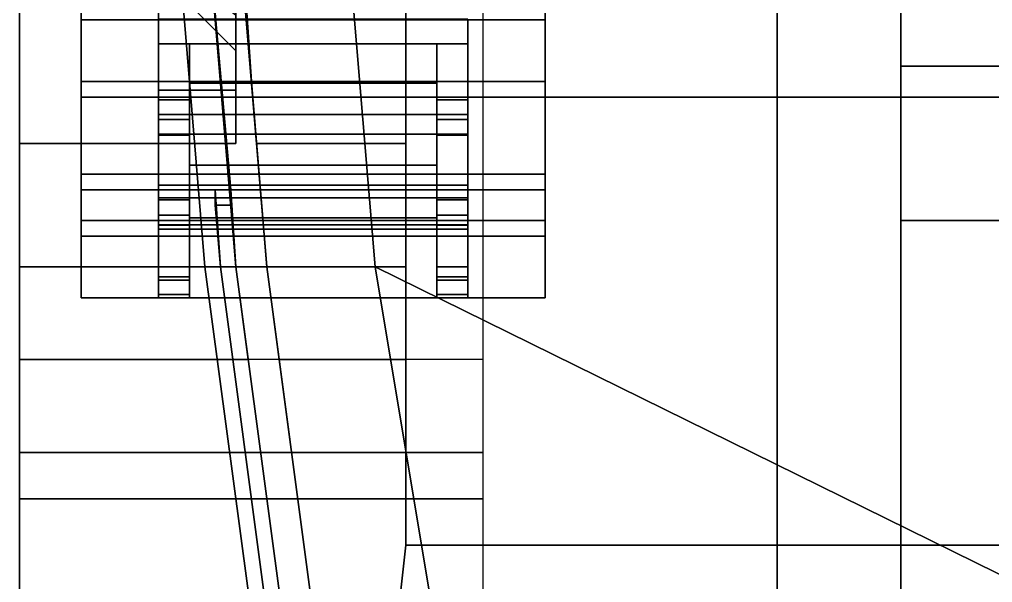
# Model space of a CAD drawing. Header units: millimetres. Extents: x -1 to 1, y -2.4 to 8.9.
# Drawn here: x -0.92 to -0.291, y -0.304 to 0.06 of the extents above; entities that cross this region are included whole.
import ezdxf

# ---------------------------------------------------------------- set-up
doc = ezdxf.new("R2010")
doc.units = ezdxf.units.MM
for name, color, linetype in [('cab_c4p', 7, 'Continuous'), ('fenders', 6, 'Continuous'), ('fenders_c4p', 6, 'Continuous'), ('frame', 5, 'Continuous'), ('frame_c4p', 5, 'Continuous'), ('internals_c4p', 3, 'Continuous'), ('tracks', 3, 'Continuous'), ('wheels_c4p', 2, 'Continuous')]:
    doc.layers.add(name, color=color, linetype=linetype)

msp = doc.modelspace()

# ---------------------------------------------------------------- linework, layer by layer
for points in [[(-0.71, 0.14, 2.14), (-0.69, -0.1, 2.14), (0, -0.44, 2.2), (0, 0.19, 2.2)], [(-0.82, 0.14, 2.06), (-0.8, -0.1, 2.06), (-0.78, -0.1, 2.07), (-0.8, 0.14, 2.07)], [(-0.8, 0.14, 2.05), (-0.78, -0.1, 2.05), (-0.8, -0.1, 2.06), (-0.82, 0.14, 2.06)], [(-0.8, 0.14, 0.69), (-0.78, -0.1, 0.69), (-0.78, -0.1, 1.56), (-0.78333, -0.05, 1.56)], [(-0.8, 0.14, 2.07), (-0.78, -0.1, 2.07), (-0.69, -0.1, 2.14), (-0.71, 0.14, 2.14)], [(-0.78417, -0.05, 1.99), (-0.78, -0.1, 1.99), (-0.78, -0.1, 2.05), (-0.8, 0.14, 2.05)], [(-0.8, 0.14, 0.69), (-0.78333, -0.05, 1.56), (-0.78417, -0.05, 1.99), (-0.8, 0.14, 2.05)], [(-0.79333, -0.05, 1.56), (-0.79, -0.1, 1.56), (-0.79, -0.1, 1.57), (-0.79333, -0.06, 1.57)], [(-0.79, -0.1, 1.99), (-0.79333, -0.05, 1.99), (-0.79333, -0.06, 1.98), (-0.79, -0.1, 1.98)], [(-0.79333, -0.05, 1.99), (-0.79333, -0.05, 1.56), (-0.79333, -0.06, 1.57), (-0.79333, -0.06, 1.98)], [(-0.78417, -0.05, 1.99), (-0.78333, -0.05, 1.56), (-0.79333, -0.05, 1.56), (-0.79333, -0.05, 1.99)], [(-0.78333, -0.05, 1.56), (-0.78, -0.1, 1.56), (-0.79, -0.1, 1.56), (-0.79333, -0.05, 1.56)], [(-0.78, -0.1, 1.99), (-0.78417, -0.05, 1.99), (-0.79333, -0.05, 1.99), (-0.79, -0.1, 1.99)], [(-0.78333, -0.06, 1.98), (-0.78, -0.1, 1.98), (-0.79, -0.1, 1.98), (-0.79333, -0.06, 1.98)], [(-0.78333, -0.06, 1.57), (-0.78333, -0.06, 1.98), (-0.79333, -0.06, 1.98), (-0.79333, -0.06, 1.57)], [(-0.78, -0.1, 1.57), (-0.78333, -0.06, 1.57), (-0.79333, -0.06, 1.57), (-0.79, -0.1, 1.57)], [(-0.78, -0.1, 1.98), (-0.78333, -0.06, 1.98), (-0.78333, -0.06, 1.57), (-0.78, -0.1, 1.57)], [(-0.8, -0.1, 2.06), (-0.74, -0.55, 2.06), (-0.72, -0.55, 2.07), (-0.78, -0.1, 2.07)], [(-0.78, -0.1, 2.05), (-0.72, -0.55, 2.05), (-0.74, -0.55, 2.06), (-0.8, -0.1, 2.06)], [(-0.79, -0.1, 1.56), (-0.73, -0.55, 1.56), (-0.73, -0.55, 1.57), (-0.79, -0.1, 1.57)], [(-0.73, -0.55, 1.99), (-0.79, -0.1, 1.99), (-0.79, -0.1, 1.98), (-0.73, -0.55, 1.98)], [(-0.78, -0.1, 1.56), (-0.72, -0.55, 1.56), (-0.73, -0.55, 1.56), (-0.79, -0.1, 1.56)], [(-0.72, -0.55, 1.99), (-0.78, -0.1, 1.99), (-0.79, -0.1, 1.99), (-0.73, -0.55, 1.99)], [(-0.78, -0.1, 1.98), (-0.72, -0.55, 1.98), (-0.73, -0.55, 1.98), (-0.79, -0.1, 1.98)], [(-0.72, -0.55, 1.57), (-0.78, -0.1, 1.57), (-0.79, -0.1, 1.57), (-0.73, -0.55, 1.57)], [(-0.78, -0.1, 0.69), (-0.72, -0.55, 0.69), (-0.72, -0.55, 1.56), (-0.78, -0.1, 1.56)], [(-0.78, -0.1, 2.07), (-0.72, -0.55, 2.07), (-0.63, -0.46, 2.14), (-0.69, -0.1, 2.14)], [(-0.72, -0.55, 1.98), (-0.78, -0.1, 1.98), (-0.78, -0.1, 1.57), (-0.72, -0.55, 1.57)], [(-0.78, -0.1, 1.99), (-0.72, -0.55, 1.99), (-0.72, -0.55, 2.05), (-0.78, -0.1, 2.05)], [(-0.69, -0.1, 2.14), (-0.63, -0.46, 2.14), (0, -0.44, 2.2)]]:
    msp.add_3dface(points)
at = {"layer": 'cab_c4p'}
for points in [[(-0.71, 0.14, 2.14), (-0.69, -0.1, 2.14), (0, -0.44, 2.2), (0, 0.19, 2.2)], [(-0.8, 0.14, 2.05), (-0.78, -0.1, 2.05), (-0.8, -0.1, 2.06), (-0.82, 0.14, 2.06)], [(-0.82, 0.14, 2.06), (-0.8, -0.1, 2.06), (-0.78, -0.1, 2.07), (-0.8, 0.14, 2.07)], [(-0.8, 0.14, 0.84), (-0.79, 0.02, 1.54), (-0.79, 0.02, 2.05), (-0.8, 0.14, 2.05)], [(-0.8, 0.14, 2.07), (-0.78, -0.1, 2.07), (-0.69, -0.1, 2.14), (-0.71, 0.14, 2.14)], [(-0.8, 0.14, 0.84), (-0.78667, -0.02, 0.81), (-0.79, 0.02, 1.54)], [(-0.78667, -0.02, 0.81), (-0.78, -0.1, 0.76), (-0.78, -0.1, 1.54), (-0.79, 0.02, 1.54)], [(-0.79, 0.02, 2.05), (-0.79, 0.02, 1.54), (-0.77, 0.02, 1.54), (-0.77, 0.02, 2.05)], [(-0.79, 0.02, 1.54), (-0.78, -0.1, 1.54), (-0.76, -0.1, 1.54), (-0.77, 0.02, 1.54)], [(-0.78, -0.1, 2.05), (-0.72, -0.55, 2.05), (-0.74, -0.55, 2.06), (-0.8, -0.1, 2.06)], [(-0.8, -0.1, 2.06), (-0.74, -0.55, 2.06), (-0.72, -0.55, 2.07), (-0.78, -0.1, 2.07)], [(-0.78, -0.1, 0.76), (-0.72, -0.55, 0.69), (-0.72, -0.55, 1.54), (-0.78, -0.1, 1.54)], [(-0.78, -0.1, 2.07), (-0.72, -0.55, 2.07), (-0.63, -0.46, 2.14), (-0.69, -0.1, 2.14)], [(-0.772, -0.16, 0.69), (-0.72, -0.55, 0.69), (-0.72, -0.55, 0.69), (-0.78, -0.1, 0.76)], [(-0.78, -0.1, 1.54), (-0.72, -0.55, 1.54), (-0.7, -0.55, 1.54), (-0.76, -0.1, 1.54)], [(-0.69, -0.1, 2.14), (-0.63, -0.46, 2.14), (0, -0.44, 2.2)]]:
    msp.add_3dface(points, dxfattribs=at)
at = {"layer": 'fenders'}
for points in [[(-0.92, -1.22, 0.4), (-0.62, -1.22, 0.4), (-0.62, 0.23, 0.4), (-0.92, 0.23, 0.4)], [(-0.92, -1.22, 0.37), (-0.92, -1.22, 0.4), (-0.92, 0.23, 0.4), (-0.92, 0.23, 0.37)]]:
    msp.add_3dface(points, dxfattribs=at)
at = {"layer": 'fenders_c4p'}
for points in [[(-0.92, -0.02, 0.81), (-0.78667, -0.02, 0.81), (-0.8, 0.14, 0.84), (-0.92, 0.14, 0.84)], [(-0.92, -0.01, 0.78), (-0.92, -0.02, 0.81), (-0.92, 0.14, 0.84), (-0.92, 0.14, 0.81)], [(-0.92, -0.09, 0.72), (-0.92, -0.1, 0.76), (-0.92, -0.02, 0.81), (-0.92, -0.01, 0.78)], [(-0.92, -0.1, 0.76), (-0.78, -0.1, 0.76), (-0.78667, -0.02, 0.81), (-0.92, -0.02, 0.81)], [(-0.92, -0.15, 0.65), (-0.92, -0.16, 0.69), (-0.92, -0.1, 0.76), (-0.92, -0.09, 0.72)], [(-0.92, -0.16, 0.69), (-0.772, -0.16, 0.69), (-0.78, -0.1, 0.76), (-0.92, -0.1, 0.76)], [(-0.92, -0.19, 0.59), (-0.92, -0.22, 0.61), (-0.92, -0.16, 0.69), (-0.92, -0.15, 0.65)], [(-0.92, -0.22, 0.61), (-0.62, -0.22, 0.61), (-0.62, -0.16, 0.69), (-0.92, -0.16, 0.69)], [(-0.92, -0.22, 0.49), (-0.92, -0.25, 0.49), (-0.92, -0.22, 0.61), (-0.92, -0.19, 0.59)], [(-0.92, -1.24, 0.31), (-0.92, -1.22, 0.33), (-0.92, -0.25, 0.33), (-0.92, -0.22, 0.31)], [(-0.92, -0.22, 0.31), (-0.92, -0.25, 0.33), (-0.92, -0.25, 0.49), (-0.92, -0.22, 0.49)], [(-0.92, -0.25, 0.49), (-0.62, -0.25, 0.49), (-0.62, -0.22, 0.61), (-0.92, -0.22, 0.61)], [(-0.92, -1.22, 0.33), (-0.62, -1.22, 0.33), (-0.62, -0.25, 0.33), (-0.92, -0.25, 0.33)], [(-0.92, -0.25, 0.33), (-0.62, -0.25, 0.33), (-0.62, -0.25, 0.49), (-0.92, -0.25, 0.49)]]:
    msp.add_3dface(points, dxfattribs=at)
at = {"layer": 'frame'}
for points in [[(-0.43, 2.95, 0.55), (-0.35, 2.85, 0.55), (-0.35, -0.74, 0.55), (-0.43, -0.74, 0.55)], [(-0.43, -0.74, 0.69), (-0.35, -0.74, 0.69), (-0.35, 2.85, 0.69), (-0.43, 2.95, 0.69)], [(-0.43, 2.95, 0.69), (-0.43, 2.95, 0.55), (-0.43, -0.74, 0.55), (-0.43, -0.74, 0.69)], [(-0.35, -0.74, 0.69), (-0.35, -0.74, 0.55), (-0.35, 2.85, 0.55), (-0.35, 2.85, 0.69)], [(0.35, 0.03, 0.69), (0.35, 0.03, 0.65), (-0.35, 0.03, 0.65), (-0.35, 0.03, 0.69)], [(0.35, 0.03, 0.65), (0.35, -0.07, 0.65), (-0.35, -0.07, 0.65), (-0.35, 0.03, 0.65)], [(-0.35, 0.03, 0.69), (-0.35, -0.07, 0.69), (0.35, -0.07, 0.69), (0.35, 0.03, 0.69)], [(-0.35, -0.07, 0.69), (-0.35, -0.07, 0.65), (0.35, -0.07, 0.65), (0.35, -0.07, 0.69)]]:
    msp.add_3dface(points, dxfattribs=at)
at = {"layer": 'frame_c4p'}
for points in [[(-0.43, 2.28, 0.69), (-0.43, 2.28, 0.55), (-0.43, -0.74, 0.55), (-0.43, -0.74, 0.69)], [(-0.43, -0.74, 0.69), (-0.35, -0.74, 0.69), (-0.35, 2.18, 0.69), (-0.43, 2.28, 0.69)], [(-0.43, 2.28, 0.55), (-0.35, 2.18, 0.55), (-0.35, -0.74, 0.55), (-0.43, -0.74, 0.55)], [(-0.35, -0.74, 0.69), (-0.35, -0.74, 0.55), (-0.35, 2.18, 0.55), (-0.35, 2.18, 0.69)], [(-0.35, 0.03, 0.69), (-0.35, -0.07, 0.69), (0.35, -0.07, 0.69), (0.35, 0.03, 0.69)], [(0.35, 0.03, 0.65), (0.35, -0.07, 0.65), (-0.35, -0.07, 0.65), (-0.35, 0.03, 0.65)], [(0.35, 0.03, 0.69), (0.35, 0.03, 0.65), (-0.35, 0.03, 0.65), (-0.35, 0.03, 0.69)], [(-0.35, -0.07, 0.69), (-0.35, -0.07, 0.65), (0.35, -0.07, 0.65), (0.35, -0.07, 0.69)]]:
    msp.add_3dface(points, dxfattribs=at)
at = {"layer": 'internals_c4p'}
for points in [[(-0.78, 0.14, 0.86), (-0.78, 0.17, 2.05), (-0.77, 0.02, 1.54), (-0.76667, -0.02, 0.83)], [(-0.78, 0.17, 2.05), (-0.77, 0.02, 2.05), (-0.77, 0.02, 2.05), (-0.77, 0.02, 1.54)], [(0.67, 0.17, 1.54), (-0.67, 0.17, 1.54), (-0.67, 0.01, 1.54), (0.67, 0.01, 1.54)], [(-0.67, 0.01, 1.54), (-0.67, 0.17, 1.54), (-0.67, 0.14, 0.86), (-0.67, 0.01, 1.12)], [(-0.67, 0.14, 0.86), (-0.78, 0.14, 0.86), (-0.76667, -0.02, 0.83), (-0.67, -0.02, 0.83)], [(-0.67, 0.01, 1.12), (-0.67, 0.01, 1.12), (-0.67, 0.14, 0.86), (-0.67, -0.02, 0.83)], [(-0.76, -0.1, 0.78), (-0.77, 0.02, 1.54), (-0.76, -0.1, 1.54), (-0.752, -0.16, 0.71)], [(-0.76667, -0.02, 0.83), (-0.77, 0.02, 1.54), (-0.77, 0.02, 1.54), (-0.76, -0.1, 0.78)], [(0.67, 0.01, 1.12), (-0.67, 0.01, 1.12), (-0.67, -0.28, 1.12), (0.67, -0.28, 1.12)], [(0.67, 0.01, 1.54), (-0.67, 0.01, 1.54), (-0.67, 0.01, 1.12), (0.67, 0.01, 1.12)], [(-0.67, -0.28, 1.12), (-0.67, 0.01, 1.12), (-0.67, -0.16, 0.71), (-0.67, -0.28, 0.71)], [(-0.67, 0.01, 1.12), (-0.67, 0.01, 1.12), (-0.67, -0.1, 0.78), (-0.67, -0.16, 0.71)], [(-0.67, 0.01, 1.12), (-0.67, 0.01, 1.12), (-0.67, -0.02, 0.83), (-0.67, -0.1, 0.78)], [(-0.67, -0.02, 0.83), (-0.76667, -0.02, 0.83), (-0.76, -0.1, 0.78), (-0.67, -0.1, 0.78)], [(-0.67, -0.1, 0.78), (-0.76, -0.1, 0.78), (-0.752, -0.16, 0.71), (-0.67, -0.16, 0.71)], [(-0.752, -0.16, 0.71), (-0.76, -0.1, 1.54), (-0.7, -0.55, 1.54), (-0.7, -0.55, 0.71)], [(-0.67, -0.28, 0.71), (-0.67, -0.16, 0.71), (-0.752, -0.16, 0.71), (-0.7, -0.55, 0.71)], [(0.67, -0.28, 0.71), (-0.67, -0.28, 0.71), (-0.7, -0.55, 0.71), (0.7, -0.55, 0.71)], [(0.67, -0.28, 1.12), (-0.67, -0.28, 1.12), (-0.67, -0.28, 0.71), (0.67, -0.28, 0.71)]]:
    msp.add_3dface(points, dxfattribs=at)
at = {"layer": 'tracks'}
for points in [[(-0.88, 0.57, 0.01), (-0.88, 0.01, 0.18), (-0.88, 0.06, 0.21), (-0.88, 0.59, 0.06)], [(-0.88, 0.59, 0.06), (-0.88, 0.06, 0.21), (-0.58, 0.06, 0.21), (-0.58, 0.59, 0.06)], [(-0.58, 0.06, 0.21), (-0.58, 0.01, 0.18), (-0.58, 0.57, 0.01), (-0.58, 0.59, 0.06)], [(-0.58, 0.57, 0.01), (-0.58, 0.01, 0.18), (-0.88, 0.01, 0.18), (-0.88, 0.57, 0.01)], [(-0.88, 0.01, 0.68), (-0.88, 0.1, 0.72), (-0.88, 0.11, 0.67), (-0.88, 0.02, 0.63)], [(-0.88, 0.02, 0.63), (-0.88, 0.11, 0.67), (-0.58, 0.11, 0.67), (-0.58, 0.02, 0.63)], [(-0.58, 0.11, 0.67), (-0.58, 0.1, 0.72), (-0.58, 0.01, 0.68), (-0.58, 0.02, 0.63)], [(-0.58, 0.01, 0.68), (-0.58, 0.1, 0.72), (-0.88, 0.1, 0.72), (-0.88, 0.01, 0.68)], [(-0.88, 0.01, 0.18), (-0.88, -0.07, 0.26), (-0.88, -0.04, 0.29), (-0.88, 0.06, 0.21)], [(-0.88, 0.06, 0.21), (-0.88, -0.04, 0.29), (-0.58, -0.04, 0.29), (-0.58, 0.06, 0.21)], [(-0.58, -0.04, 0.29), (-0.58, -0.07, 0.26), (-0.58, 0.01, 0.18), (-0.58, 0.06, 0.21)], [(-0.88, -0.08, 0.6), (-0.88, 0.01, 0.68), (-0.88, 0.02, 0.63), (-0.88, -0.05, 0.56)], [(-0.88, -0.05, 0.56), (-0.88, 0.02, 0.63), (-0.58, 0.02, 0.63), (-0.58, -0.05, 0.56)], [(-0.58, 0.02, 0.63), (-0.58, 0.01, 0.68), (-0.58, -0.08, 0.6), (-0.58, -0.05, 0.56)], [(-0.58, 0.01, 0.18), (-0.58, -0.07, 0.26), (-0.88, -0.07, 0.26), (-0.88, 0.01, 0.18)], [(-0.58, -0.08, 0.6), (-0.58, 0.01, 0.68), (-0.88, 0.01, 0.68), (-0.88, -0.08, 0.6)], [(-0.88, -0.07, 0.26), (-0.88, -0.12, 0.37), (-0.88, -0.08, 0.38), (-0.88, -0.04, 0.29)], [(-0.88, -0.04, 0.29), (-0.88, -0.08, 0.38), (-0.58, -0.08, 0.38), (-0.58, -0.04, 0.29)], [(-0.58, -0.08, 0.38), (-0.58, -0.12, 0.37), (-0.58, -0.07, 0.26), (-0.58, -0.04, 0.29)], [(-0.88, -0.12, 0.48), (-0.88, -0.08, 0.6), (-0.88, -0.05, 0.56), (-0.88, -0.08, 0.47)], [(-0.88, -0.08, 0.47), (-0.88, -0.05, 0.56), (-0.58, -0.05, 0.56), (-0.58, -0.08, 0.47)], [(-0.58, -0.05, 0.56), (-0.58, -0.08, 0.6), (-0.58, -0.12, 0.48), (-0.58, -0.08, 0.47)], [(-0.58, -0.07, 0.26), (-0.58, -0.12, 0.37), (-0.88, -0.12, 0.37), (-0.88, -0.07, 0.26)], [(-0.88, -0.08, 0.38), (-0.88, -0.08, 0.47), (-0.58, -0.08, 0.47), (-0.58, -0.08, 0.38)], [(-0.88, -0.12, 0.37), (-0.88, -0.12, 0.48), (-0.88, -0.08, 0.47), (-0.88, -0.08, 0.38)], [(-0.58, -0.08, 0.47), (-0.58, -0.12, 0.48), (-0.58, -0.12, 0.37), (-0.58, -0.08, 0.38)], [(-0.58, -0.12, 0.37), (-0.58, -0.12, 0.48), (-0.88, -0.12, 0.48), (-0.88, -0.12, 0.37)]]:
    msp.add_3dface(points, dxfattribs=at)
at = {"layer": 'wheels_c4p'}
for points in [[(-0.78, 0.10438, 0.25881), (-0.78, 0.01438, 0.3242), (-0.78, 0.06292, 0.35947), (-0.78, 0.12292, 0.31587)], [(-0.78, 0.01438, 0.5358), (-0.78, 0.10438, 0.60119), (-0.78, 0.12292, 0.54413), (-0.78, 0.06292, 0.50053)], [(-0.78, 0.01438, 0.3242), (-0.78, 0.10438, 0.25881), (-0.83, 0.10438, 0.25881), (-0.83, 0.01438, 0.3242)], [(-0.78, 0.10438, 0.60119), (-0.78, 0.01438, 0.5358), (-0.83, 0.01438, 0.5358), (-0.83, 0.10438, 0.60119)], [(-0.83, 0.08584, 0.20175), (-0.83, 0.01893, 0.23584), (-0.83, 0.01438, 0.3242), (-0.83, 0.10438, 0.25881)], [(-0.83, -0.03416, 0.57107), (-0.83, 0.01893, 0.62416), (-0.83, 0.10438, 0.60119), (-0.83, 0.01438, 0.5358)], [(-0.83, 0.01893, 0.62416), (-0.83, 0.08584, 0.65825), (-0.83, 0.10438, 0.60119)], [(-0.78, 0.04, 0.43), (-0.78, 0.06292, 0.50053), (-0.82, 0.09528, 0.47702), (-0.82, 0.08, 0.43)], [(-0.78, 0.06292, 0.35947), (-0.78, 0.04, 0.43), (-0.82, 0.08, 0.43), (-0.82, 0.09528, 0.38298)], [(-0.63, 0.06044, 0.21469), (-0.63, 0.04433, 0.2229), (-0.83, 0.04433, 0.2229), (-0.83, 0.06044, 0.21469)], [(-0.63, 0.04433, 0.6371), (-0.63, 0.06044, 0.64531), (-0.83, 0.06044, 0.64531), (-0.83, 0.04433, 0.6371)], [(-0.78, 0.01438, 0.3242), (-0.78, -0.02, 0.43), (-0.78, 0.04, 0.43), (-0.78, 0.06292, 0.35947)], [(-0.78, -0.02, 0.43), (-0.78, 0.01438, 0.5358), (-0.78, 0.06292, 0.50053), (-0.78, 0.04, 0.43)], [(-0.83, 0.00812, 0.197), (-0.83, -0.00458, 0.20348), (-0.83, 0.01893, 0.23584), (-0.83, 0.04433, 0.2229)], [(-0.81, 0.04433, 0.2229), (-0.81, 0.00812, 0.197), (-0.83, 0.00812, 0.197), (-0.83, 0.04433, 0.2229)], [(-0.83, -0.00458, 0.65652), (-0.83, 0.00812, 0.663), (-0.83, 0.04433, 0.6371), (-0.83, 0.01893, 0.62416)], [(-0.81, 0.00812, 0.663), (-0.81, 0.04433, 0.6371), (-0.83, 0.04433, 0.6371), (-0.83, 0.00812, 0.663)], [(-0.65, 0.04433, 0.2229), (-0.65, 0.01893, 0.23584), (-0.81, 0.01893, 0.23584), (-0.81, 0.04433, 0.2229)], [(-0.81, 0.04433, 0.2229), (-0.81, 0.01893, 0.23584), (-0.81, -0.00458, 0.20348), (-0.81, 0.00812, 0.197)], [(-0.65, 0.01893, 0.62416), (-0.65, 0.04433, 0.6371), (-0.81, 0.04433, 0.6371), (-0.81, 0.01893, 0.62416)], [(-0.81, 0.01893, 0.62416), (-0.81, 0.04433, 0.6371), (-0.81, 0.00812, 0.663), (-0.81, -0.00458, 0.65652)], [(-0.63, 0.04433, 0.2229), (-0.63, 0.00812, 0.197), (-0.65, 0.00812, 0.197), (-0.65, 0.04433, 0.2229)], [(-0.65, 0.00812, 0.197), (-0.65, -0.00458, 0.20348), (-0.65, 0.01893, 0.23584), (-0.65, 0.04433, 0.2229)], [(-0.63, 0.00812, 0.663), (-0.63, 0.04433, 0.6371), (-0.65, 0.04433, 0.6371), (-0.65, 0.00812, 0.663)], [(-0.65, -0.00458, 0.65652), (-0.65, 0.00812, 0.663), (-0.65, 0.04433, 0.6371), (-0.65, 0.01893, 0.62416)], [(-0.63, 0.04433, 0.2229), (-0.63, 0.01893, 0.23584), (-0.63, -0.00458, 0.20348), (-0.63, 0.00812, 0.197)], [(-0.63, 0.01893, 0.62416), (-0.63, 0.04433, 0.6371), (-0.63, 0.00812, 0.663), (-0.63, -0.00458, 0.65652)], [(-0.83, -0.00458, 0.20348), (-0.83, -0.01466, 0.21355), (-0.83, -0.00122, 0.25599), (-0.83, 0.01893, 0.23584)], [(-0.83, -0.01466, 0.64645), (-0.83, -0.00458, 0.65652), (-0.83, 0.01893, 0.62416), (-0.83, -0.00122, 0.60401)], [(-0.83, 0.01893, 0.23584), (-0.83, -0.03416, 0.28893), (-0.83, 0.01438, 0.3242)], [(-0.65, 0.01893, 0.23584), (-0.65, -0.00122, 0.25599), (-0.81, -0.00122, 0.25599), (-0.81, 0.01893, 0.23584)], [(-0.81, 0.01893, 0.23584), (-0.81, -0.00122, 0.25599), (-0.81, -0.01466, 0.21355), (-0.81, -0.00458, 0.20348)], [(-0.65, -0.00122, 0.60401), (-0.65, 0.01893, 0.62416), (-0.81, 0.01893, 0.62416), (-0.81, -0.00122, 0.60401)], [(-0.81, -0.00122, 0.60401), (-0.81, 0.01893, 0.62416), (-0.81, -0.00458, 0.65652), (-0.81, -0.01466, 0.64645)], [(-0.65, -0.00458, 0.20348), (-0.65, -0.01466, 0.21355), (-0.65, -0.00122, 0.25599), (-0.65, 0.01893, 0.23584)], [(-0.65, -0.01466, 0.64645), (-0.65, -0.00458, 0.65652), (-0.65, 0.01893, 0.62416), (-0.65, -0.00122, 0.60401)], [(-0.63, 0.01893, 0.23584), (-0.63, -0.00122, 0.25599), (-0.63, -0.01466, 0.21355), (-0.63, -0.00458, 0.20348)], [(-0.63, -0.00122, 0.60401), (-0.63, 0.01893, 0.62416), (-0.63, -0.00458, 0.65652), (-0.63, -0.01466, 0.64645)], [(-0.78, -0.02, 0.43), (-0.78, 0.01438, 0.3242), (-0.83, 0.01438, 0.3242), (-0.83, -0.02, 0.43)], [(-0.78, 0.01438, 0.5358), (-0.78, -0.02, 0.43), (-0.83, -0.02, 0.43), (-0.83, 0.01438, 0.5358)], [(-0.83, -0.03416, 0.28893), (-0.83, -0.06825, 0.35584), (-0.83, -0.02, 0.43), (-0.83, 0.01438, 0.3242)], [(-0.83, -0.08, 0.43), (-0.83, -0.06825, 0.50416), (-0.83, 0.01438, 0.5358), (-0.83, -0.02, 0.43)], [(-0.83, -0.06825, 0.50416), (-0.83, -0.03416, 0.57107), (-0.83, 0.01438, 0.5358)], [(-0.81, 0.00812, 0.197), (-0.81, -0.00458, 0.20348), (-0.83, -0.00458, 0.20348), (-0.83, 0.00812, 0.197)], [(-0.81, -0.00458, 0.65652), (-0.81, 0.00812, 0.663), (-0.83, 0.00812, 0.663), (-0.83, -0.00458, 0.65652)], [(-0.63, 0.00812, 0.197), (-0.63, -0.00458, 0.20348), (-0.65, -0.00458, 0.20348), (-0.65, 0.00812, 0.197)], [(-0.63, -0.00458, 0.65652), (-0.63, 0.00812, 0.663), (-0.65, 0.00812, 0.663), (-0.65, -0.00458, 0.65652)], [(-0.81, -0.01466, 0.21355), (-0.81, -0.00122, 0.25599), (-0.83, -0.00122, 0.25599), (-0.83, -0.01466, 0.21355)], [(-0.81, -0.00122, 0.60401), (-0.81, -0.01466, 0.64645), (-0.83, -0.01466, 0.64645), (-0.83, -0.00122, 0.60401)], [(-0.63, -0.00122, 0.25599), (-0.63, -0.01401, 0.26878), (-0.83, -0.01401, 0.26878), (-0.83, -0.00122, 0.25599)], [(-0.63, -0.01401, 0.59122), (-0.63, -0.00122, 0.60401), (-0.83, -0.00122, 0.60401), (-0.83, -0.01401, 0.59122)], [(-0.81, -0.00458, 0.20348), (-0.81, -0.01466, 0.21355), (-0.83, -0.01466, 0.21355), (-0.83, -0.00458, 0.20348)], [(-0.81, -0.01466, 0.64645), (-0.81, -0.00458, 0.65652), (-0.83, -0.00458, 0.65652), (-0.83, -0.01466, 0.64645)], [(-0.63, -0.01466, 0.21355), (-0.63, -0.00122, 0.25599), (-0.65, -0.00122, 0.25599), (-0.65, -0.01466, 0.21355)], [(-0.63, -0.00122, 0.60401), (-0.63, -0.01466, 0.64645), (-0.65, -0.01466, 0.64645), (-0.65, -0.00122, 0.60401)], [(-0.63, -0.00458, 0.20348), (-0.63, -0.01466, 0.21355), (-0.65, -0.01466, 0.21355), (-0.65, -0.00458, 0.20348)], [(-0.63, -0.01466, 0.64645), (-0.63, -0.00458, 0.65652), (-0.65, -0.00458, 0.65652), (-0.65, -0.01466, 0.64645)], [(-0.83, -0.05645, 0.25534), (-0.83, -0.06652, 0.26542), (-0.83, -0.03416, 0.28893), (-0.83, -0.01401, 0.26878)], [(-0.81, -0.01401, 0.26878), (-0.81, -0.05645, 0.25534), (-0.83, -0.05645, 0.25534), (-0.83, -0.01401, 0.26878)], [(-0.83, -0.06652, 0.59458), (-0.83, -0.05645, 0.60466), (-0.83, -0.01401, 0.59122), (-0.83, -0.03416, 0.57107)], [(-0.81, -0.05645, 0.60466), (-0.81, -0.01401, 0.59122), (-0.83, -0.01401, 0.59122), (-0.83, -0.05645, 0.60466)], [(-0.65, -0.01401, 0.26878), (-0.65, -0.03416, 0.28893), (-0.81, -0.03416, 0.28893), (-0.81, -0.01401, 0.26878)], [(-0.81, -0.01401, 0.26878), (-0.81, -0.03416, 0.28893), (-0.81, -0.06652, 0.26542), (-0.81, -0.05645, 0.25534)], [(-0.65, -0.03416, 0.57107), (-0.65, -0.01401, 0.59122), (-0.81, -0.01401, 0.59122), (-0.81, -0.03416, 0.57107)], [(-0.81, -0.03416, 0.57107), (-0.81, -0.01401, 0.59122), (-0.81, -0.05645, 0.60466), (-0.81, -0.06652, 0.59458)], [(-0.63, -0.01401, 0.26878), (-0.63, -0.05645, 0.25534), (-0.65, -0.05645, 0.25534), (-0.65, -0.01401, 0.26878)], [(-0.65, -0.05645, 0.25534), (-0.65, -0.06652, 0.26542), (-0.65, -0.03416, 0.28893), (-0.65, -0.01401, 0.26878)], [(-0.63, -0.05645, 0.60466), (-0.63, -0.01401, 0.59122), (-0.65, -0.01401, 0.59122), (-0.65, -0.05645, 0.60466)], [(-0.65, -0.06652, 0.59458), (-0.65, -0.05645, 0.60466), (-0.65, -0.01401, 0.59122), (-0.65, -0.03416, 0.57107)], [(-0.63, -0.01401, 0.26878), (-0.63, -0.03416, 0.28893), (-0.63, -0.06652, 0.26542), (-0.63, -0.05645, 0.25534)], [(-0.63, -0.03416, 0.57107), (-0.63, -0.01401, 0.59122), (-0.63, -0.05645, 0.60466), (-0.63, -0.06652, 0.59458)], [(-0.83, -0.06825, 0.35584), (-0.83, -0.08, 0.43), (-0.83, -0.02, 0.43)], [(-0.83, -0.06652, 0.26542), (-0.83, -0.073, 0.27812), (-0.83, -0.0471, 0.31433), (-0.83, -0.03416, 0.28893)], [(-0.83, -0.073, 0.58188), (-0.83, -0.06652, 0.59458), (-0.83, -0.03416, 0.57107), (-0.83, -0.0471, 0.54567)], [(-0.65, -0.03416, 0.28893), (-0.65, -0.0471, 0.31433), (-0.81, -0.0471, 0.31433), (-0.81, -0.03416, 0.28893)], [(-0.81, -0.03416, 0.28893), (-0.81, -0.0471, 0.31433), (-0.81, -0.073, 0.27812), (-0.81, -0.06652, 0.26542)], [(-0.65, -0.0471, 0.54567), (-0.65, -0.03416, 0.57107), (-0.81, -0.03416, 0.57107), (-0.81, -0.0471, 0.54567)], [(-0.81, -0.0471, 0.54567), (-0.81, -0.03416, 0.57107), (-0.81, -0.06652, 0.59458), (-0.81, -0.073, 0.58188)], [(-0.65, -0.06652, 0.26542), (-0.65, -0.073, 0.27812), (-0.65, -0.0471, 0.31433), (-0.65, -0.03416, 0.28893)], [(-0.65, -0.073, 0.58188), (-0.65, -0.06652, 0.59458), (-0.65, -0.03416, 0.57107), (-0.65, -0.0471, 0.54567)], [(-0.63, -0.03416, 0.28893), (-0.63, -0.0471, 0.31433), (-0.63, -0.073, 0.27812), (-0.63, -0.06652, 0.26542)], [(-0.63, -0.0471, 0.54567), (-0.63, -0.03416, 0.57107), (-0.63, -0.06652, 0.59458), (-0.63, -0.073, 0.58188)], [(-0.81, -0.073, 0.27812), (-0.81, -0.0471, 0.31433), (-0.83, -0.0471, 0.31433), (-0.83, -0.073, 0.27812)], [(-0.81, -0.0471, 0.54567), (-0.81, -0.073, 0.58188), (-0.83, -0.073, 0.58188), (-0.83, -0.0471, 0.54567)], [(-0.63, -0.0471, 0.31433), (-0.63, -0.05531, 0.33044), (-0.83, -0.05531, 0.33044), (-0.83, -0.0471, 0.31433)], [(-0.63, -0.05531, 0.52956), (-0.63, -0.0471, 0.54567), (-0.83, -0.0471, 0.54567), (-0.83, -0.05531, 0.52956)], [(-0.63, -0.073, 0.27812), (-0.63, -0.0471, 0.31433), (-0.65, -0.0471, 0.31433), (-0.65, -0.073, 0.27812)], [(-0.63, -0.0471, 0.54567), (-0.63, -0.073, 0.58188), (-0.65, -0.073, 0.58188), (-0.65, -0.0471, 0.54567)], [(-0.83, -0.09983, 0.33078), (-0.83, -0.1063, 0.34348), (-0.83, -0.06825, 0.35584), (-0.83, -0.05531, 0.33044)], [(-0.81, -0.05531, 0.33044), (-0.81, -0.09983, 0.33078), (-0.83, -0.09983, 0.33078), (-0.83, -0.05531, 0.33044)], [(-0.83, -0.1063, 0.51652), (-0.83, -0.09983, 0.52922), (-0.83, -0.05531, 0.52956), (-0.83, -0.06825, 0.50416)], [(-0.81, -0.09983, 0.52922), (-0.81, -0.05531, 0.52956), (-0.83, -0.05531, 0.52956), (-0.83, -0.09983, 0.52922)], [(-0.81, -0.05645, 0.25534), (-0.81, -0.06652, 0.26542), (-0.83, -0.06652, 0.26542), (-0.83, -0.05645, 0.25534)], [(-0.81, -0.06652, 0.59458), (-0.81, -0.05645, 0.60466), (-0.83, -0.05645, 0.60466), (-0.83, -0.06652, 0.59458)], [(-0.65, -0.05531, 0.33044), (-0.65, -0.06825, 0.35584), (-0.81, -0.06825, 0.35584), (-0.81, -0.05531, 0.33044)], [(-0.81, -0.05531, 0.33044), (-0.81, -0.06825, 0.35584), (-0.81, -0.1063, 0.34348), (-0.81, -0.09983, 0.33078)], [(-0.65, -0.06825, 0.50416), (-0.65, -0.05531, 0.52956), (-0.81, -0.05531, 0.52956), (-0.81, -0.06825, 0.50416)], [(-0.81, -0.06825, 0.50416), (-0.81, -0.05531, 0.52956), (-0.81, -0.09983, 0.52922), (-0.81, -0.1063, 0.51652)], [(-0.63, -0.05531, 0.33044), (-0.63, -0.09983, 0.33078), (-0.65, -0.09983, 0.33078), (-0.65, -0.05531, 0.33044)], [(-0.65, -0.09983, 0.33078), (-0.65, -0.1063, 0.34348), (-0.65, -0.06825, 0.35584), (-0.65, -0.05531, 0.33044)], [(-0.63, -0.09983, 0.52922), (-0.63, -0.05531, 0.52956), (-0.65, -0.05531, 0.52956), (-0.65, -0.09983, 0.52922)], [(-0.65, -0.1063, 0.51652), (-0.65, -0.09983, 0.52922), (-0.65, -0.05531, 0.52956), (-0.65, -0.06825, 0.50416)], [(-0.63, -0.05645, 0.25534), (-0.63, -0.06652, 0.26542), (-0.65, -0.06652, 0.26542), (-0.65, -0.05645, 0.25534)], [(-0.63, -0.06652, 0.59458), (-0.63, -0.05645, 0.60466), (-0.65, -0.05645, 0.60466), (-0.65, -0.06652, 0.59458)], [(-0.63, -0.05531, 0.33044), (-0.63, -0.06825, 0.35584), (-0.63, -0.1063, 0.34348), (-0.63, -0.09983, 0.33078)], [(-0.63, -0.06825, 0.50416), (-0.63, -0.05531, 0.52956), (-0.63, -0.09983, 0.52922), (-0.63, -0.1063, 0.51652)], [(-0.81, -0.06652, 0.26542), (-0.81, -0.073, 0.27812), (-0.83, -0.073, 0.27812), (-0.83, -0.06652, 0.26542)], [(-0.81, -0.073, 0.58188), (-0.81, -0.06652, 0.59458), (-0.83, -0.06652, 0.59458), (-0.83, -0.073, 0.58188)], [(-0.83, -0.1063, 0.34348), (-0.83, -0.10853, 0.35755), (-0.83, -0.07271, 0.38399), (-0.83, -0.06825, 0.35584)], [(-0.83, -0.10853, 0.50245), (-0.83, -0.1063, 0.51652), (-0.83, -0.06825, 0.50416), (-0.83, -0.07271, 0.47601)], [(-0.65, -0.06825, 0.35584), (-0.65, -0.07271, 0.38399), (-0.81, -0.07271, 0.38399), (-0.81, -0.06825, 0.35584)], [(-0.81, -0.06825, 0.35584), (-0.81, -0.07271, 0.38399), (-0.81, -0.10853, 0.35755), (-0.81, -0.1063, 0.34348)], [(-0.65, -0.07271, 0.47601), (-0.65, -0.06825, 0.50416), (-0.81, -0.06825, 0.50416), (-0.81, -0.07271, 0.47601)], [(-0.81, -0.07271, 0.47601), (-0.81, -0.06825, 0.50416), (-0.81, -0.1063, 0.51652), (-0.81, -0.10853, 0.50245)], [(-0.63, -0.06652, 0.26542), (-0.63, -0.073, 0.27812), (-0.65, -0.073, 0.27812), (-0.65, -0.06652, 0.26542)], [(-0.63, -0.073, 0.58188), (-0.63, -0.06652, 0.59458), (-0.65, -0.06652, 0.59458), (-0.65, -0.073, 0.58188)], [(-0.65, -0.1063, 0.34348), (-0.65, -0.10853, 0.35755), (-0.65, -0.07271, 0.38399), (-0.65, -0.06825, 0.35584)], [(-0.65, -0.10853, 0.50245), (-0.65, -0.1063, 0.51652), (-0.65, -0.06825, 0.50416), (-0.65, -0.07271, 0.47601)], [(-0.63, -0.06825, 0.35584), (-0.63, -0.07271, 0.38399), (-0.63, -0.10853, 0.35755), (-0.63, -0.1063, 0.34348)], [(-0.63, -0.07271, 0.47601), (-0.63, -0.06825, 0.50416), (-0.63, -0.1063, 0.51652), (-0.63, -0.10853, 0.50245)], [(-0.81, -0.10853, 0.35755), (-0.81, -0.07271, 0.38399), (-0.83, -0.07271, 0.38399), (-0.83, -0.10853, 0.35755)], [(-0.81, -0.07271, 0.47601), (-0.81, -0.10853, 0.50245), (-0.83, -0.10853, 0.50245), (-0.83, -0.07271, 0.47601)], [(-0.63, -0.07271, 0.38399), (-0.63, -0.07554, 0.40185), (-0.83, -0.07554, 0.40185), (-0.83, -0.07271, 0.38399)], [(-0.63, -0.07554, 0.45815), (-0.63, -0.07271, 0.47601), (-0.83, -0.07271, 0.47601), (-0.83, -0.07554, 0.45815)], [(-0.63, -0.10853, 0.35755), (-0.63, -0.07271, 0.38399), (-0.65, -0.07271, 0.38399), (-0.65, -0.10853, 0.35755)], [(-0.63, -0.07271, 0.47601), (-0.63, -0.10853, 0.50245), (-0.65, -0.10853, 0.50245), (-0.65, -0.07271, 0.47601)], [(-0.83, -0.12, 0.43), (-0.83, -0.11777, 0.44408), (-0.83, -0.07554, 0.45815), (-0.83, -0.08, 0.43)], [(-0.83, -0.11777, 0.41592), (-0.83, -0.12, 0.43), (-0.83, -0.08, 0.43), (-0.83, -0.07554, 0.40185)], [(-0.81, -0.07554, 0.40185), (-0.81, -0.11777, 0.41592), (-0.83, -0.11777, 0.41592), (-0.83, -0.07554, 0.40185)], [(-0.81, -0.11777, 0.44408), (-0.81, -0.07554, 0.45815), (-0.83, -0.07554, 0.45815), (-0.83, -0.11777, 0.44408)], [(-0.65, -0.07554, 0.40185), (-0.65, -0.08, 0.43), (-0.81, -0.08, 0.43), (-0.81, -0.07554, 0.40185)], [(-0.65, -0.08, 0.43), (-0.65, -0.07554, 0.45815), (-0.81, -0.07554, 0.45815), (-0.81, -0.08, 0.43)], [(-0.81, -0.08, 0.43), (-0.81, -0.07554, 0.45815), (-0.81, -0.11777, 0.44408), (-0.81, -0.12, 0.43)], [(-0.81, -0.07554, 0.40185), (-0.81, -0.08, 0.43), (-0.81, -0.12, 0.43), (-0.81, -0.11777, 0.41592)], [(-0.63, -0.11777, 0.44408), (-0.63, -0.07554, 0.45815), (-0.65, -0.07554, 0.45815), (-0.65, -0.11777, 0.44408)], [(-0.63, -0.07554, 0.40185), (-0.63, -0.11777, 0.41592), (-0.65, -0.11777, 0.41592), (-0.65, -0.07554, 0.40185)], [(-0.65, -0.11777, 0.41592), (-0.65, -0.12, 0.43), (-0.65, -0.08, 0.43), (-0.65, -0.07554, 0.40185)], [(-0.65, -0.12, 0.43), (-0.65, -0.11777, 0.44408), (-0.65, -0.07554, 0.45815), (-0.65, -0.08, 0.43)], [(-0.63, -0.07554, 0.40185), (-0.63, -0.08, 0.43), (-0.63, -0.12, 0.43), (-0.63, -0.11777, 0.41592)], [(-0.63, -0.08, 0.43), (-0.63, -0.07554, 0.45815), (-0.63, -0.11777, 0.44408), (-0.63, -0.12, 0.43)], [(-0.81, -0.09983, 0.33078), (-0.81, -0.1063, 0.34348), (-0.83, -0.1063, 0.34348), (-0.83, -0.09983, 0.33078)], [(-0.81, -0.1063, 0.51652), (-0.81, -0.09983, 0.52922), (-0.83, -0.09983, 0.52922), (-0.83, -0.1063, 0.51652)], [(-0.63, -0.09983, 0.33078), (-0.63, -0.1063, 0.34348), (-0.65, -0.1063, 0.34348), (-0.65, -0.09983, 0.33078)], [(-0.63, -0.1063, 0.51652), (-0.63, -0.09983, 0.52922), (-0.65, -0.09983, 0.52922), (-0.65, -0.1063, 0.51652)], [(-0.81, -0.1063, 0.34348), (-0.81, -0.10853, 0.35755), (-0.83, -0.10853, 0.35755), (-0.83, -0.1063, 0.34348)], [(-0.81, -0.10853, 0.50245), (-0.81, -0.1063, 0.51652), (-0.83, -0.1063, 0.51652), (-0.83, -0.10853, 0.50245)], [(-0.63, -0.1063, 0.34348), (-0.63, -0.10853, 0.35755), (-0.65, -0.10853, 0.35755), (-0.65, -0.1063, 0.34348)], [(-0.63, -0.10853, 0.50245), (-0.63, -0.1063, 0.51652), (-0.65, -0.1063, 0.51652), (-0.65, -0.10853, 0.50245)], [(-0.81, -0.11777, 0.41592), (-0.81, -0.12, 0.43), (-0.83, -0.12, 0.43), (-0.83, -0.11777, 0.41592)], [(-0.81, -0.12, 0.43), (-0.81, -0.11777, 0.44408), (-0.83, -0.11777, 0.44408), (-0.83, -0.12, 0.43)], [(-0.63, -0.12, 0.43), (-0.63, -0.11777, 0.44408), (-0.65, -0.11777, 0.44408), (-0.65, -0.12, 0.43)], [(-0.63, -0.11777, 0.41592), (-0.63, -0.12, 0.43), (-0.65, -0.12, 0.43), (-0.65, -0.11777, 0.41592)]]:
    msp.add_3dface(points, dxfattribs=at)

doc.saveas('drawing.dxf')
